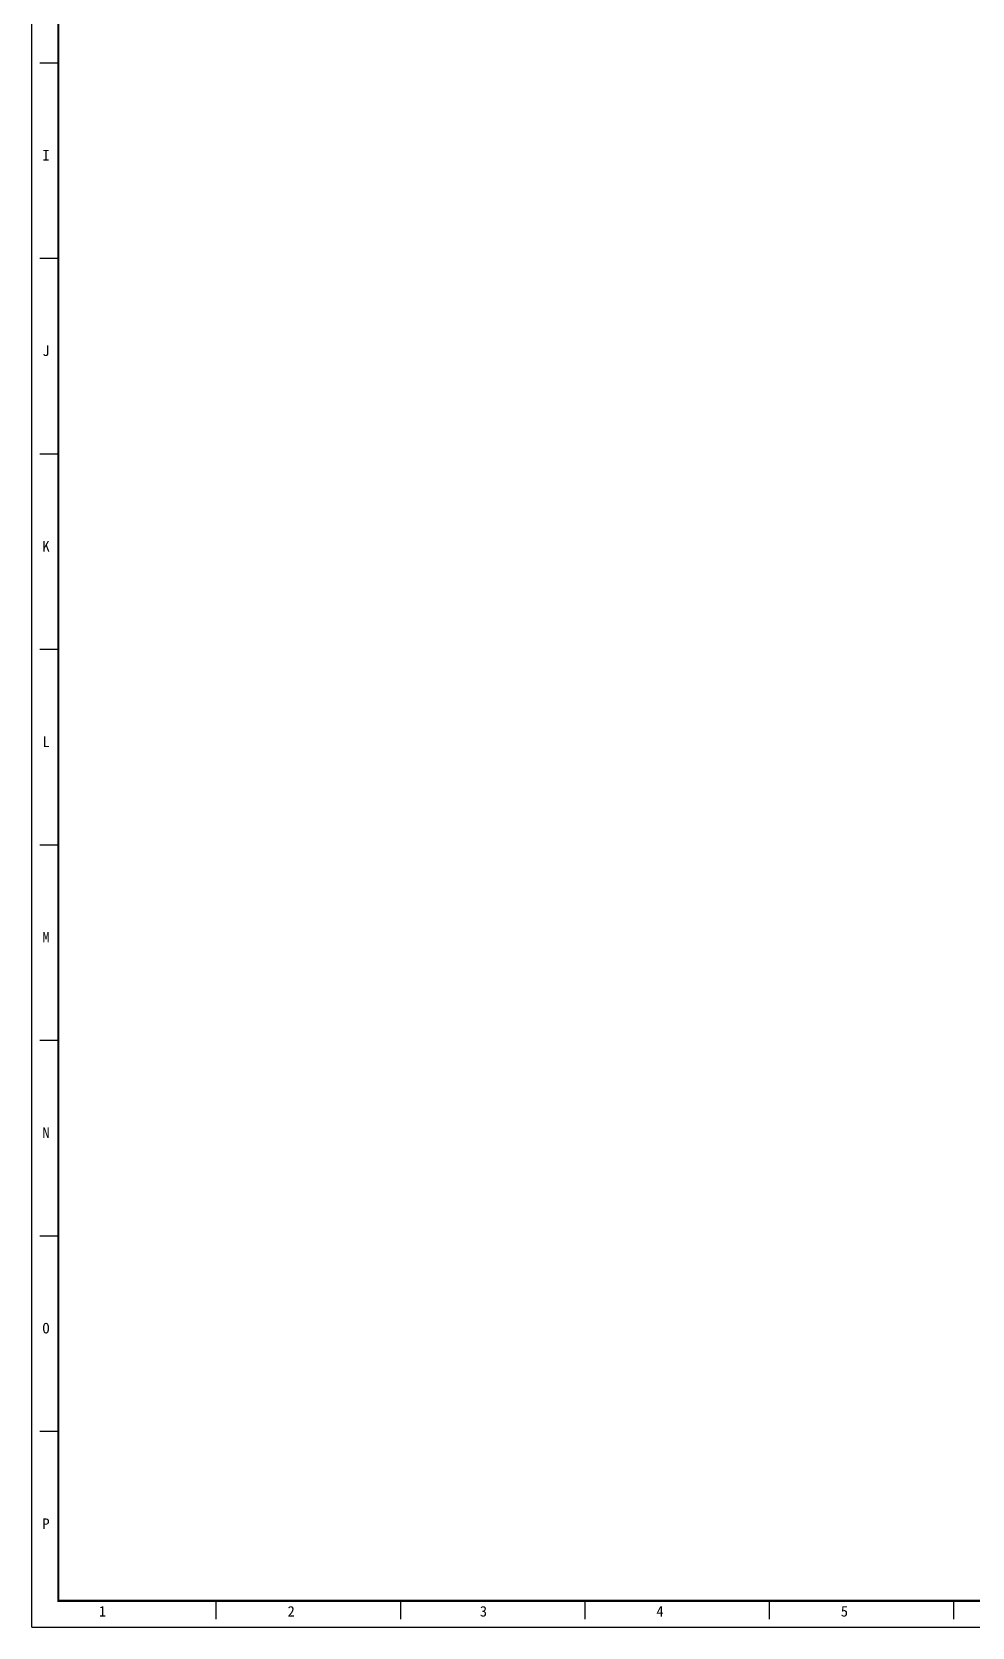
# Model space of a CAD drawing. Extents: x 0 to 841, y 0 to 1189.
# Drawn here: x 0 to 357, y 0 to 606 of the extents above; entities that cross this region are included whole.
import ezdxf

# ---------------------------------------------------------------- set-up
doc = ezdxf.new("R2010")
doc.units = 0
doc.header["$MEASUREMENT"] = 0
doc.layers.get('0').update_dxf_attribs({"linetype": 'CONTINUOUS'})
doc.styles.add('HUALUC', font='SimSun.ttf')

msp = doc.modelspace()

# ---------------------------------------------------------------- linework, layer by layer
for p, q in [((0, 0), (0, 1189)), ((10, 594.5), (3, 594.5)), ((10, 520.19), (3, 520.19)), ((10, 445.87), (3, 445.87)), ((10, 371.56), (3, 371.56)), ((10, 297.25), (3, 297.25)), ((10, 222.94), (3, 222.94)), ((10, 148.62), (3, 148.62)), ((10, 74.31), (3, 74.31)), ((70.08, 3), (70.08, 10)), ((140.17, 3), (140.17, 10)), ((210.25, 3), (210.25, 10)), ((280.33, 3), (280.33, 10)), ((350.42, 3), (350.42, 10)), ((0, 0), (841, 0))]:
    msp.add_line(p, q)
at = {"const_width": 0.8, "flags": 128}
msp.add_lwpolyline([(831, 10), (831, 1164), (10, 1164), (10, 10)], close=True, dxfattribs=at)

# ---------------------------------------------------------------- texts
at = {"style": 'HUALUC'}
for s, p in [('I', (4, 557.5)), ('J', (4, 483.19)), ('K', (4, 408.87)), ('L', (4, 334.56)), ('M', (4, 260.25)), ('N', (4, 185.94)), ('O', (4, 111.62)), ('P', (4, 37.31)), ('1', (25.46, 4)), ('2', (97.17, 4)), ('3', (170.25, 4)), ('4', (237.33, 4)), ('5', (307.42, 4))]:
    msp.add_text(s, height=4, dxfattribs=at).set_placement(p)

doc.saveas('drawing.dxf')
